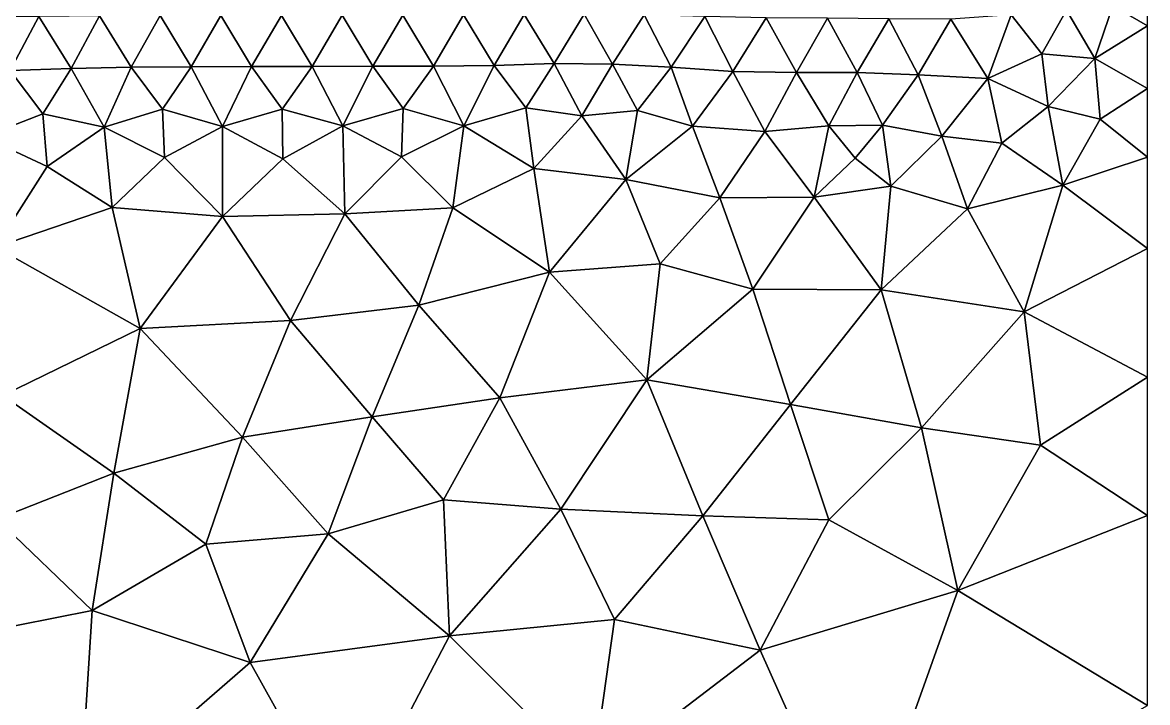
# Model space of a CAD drawing. Header units: metres. Extents: x 0 to 72, y -280 to 0.
# Drawn here: x 7.51 to 15, y -12.48 to -7.95 of the extents above; entities that cross this region are included whole.
import ezdxf

# ---------------------------------------------------------------- set-up
doc = ezdxf.new("R2010")
doc.units = ezdxf.units.M

msp = doc.modelspace()

# ---------------------------------------------------------------- linework, layer by layer
at = {"layer": 'layer', "color": 0}
for points in [[(15, -7.97147), (15, -7.69811), (14.7691, -7.83874)], [(14.6502, -8.18976), (14.7691, -7.83874), (14.4613, -7.86726)], [(14.6502, -8.18976), (15, -7.97147), (14.7691, -7.83874)], [(7.61955, -7.91067), (7.21384, -7.91465), (7.42878, -8.26955)], [(7.83292, -8.2553), (7.61955, -7.91067), (7.42878, -8.26955)], [(8.02369, -7.90609), (7.61955, -7.91067), (7.83292, -8.2553)], [(8.23441, -8.2467), (8.02369, -7.90609), (7.83292, -8.2553)], [(8.42686, -7.90347), (8.02369, -7.90609), (8.23441, -8.2467)], [(8.63403, -8.24417), (8.42686, -7.90347), (8.23441, -8.2467)], [(8.82996, -7.90249), (8.42686, -7.90347), (8.63403, -8.24417)], [(9.03553, -8.24344), (8.82996, -7.90249), (8.63403, -8.24417)], [(9.2336, -7.90198), (8.82996, -7.90249), (9.03553, -8.24344)], [(9.4382, -8.2423), (9.2336, -7.90198), (9.03553, -8.24344)], [(9.63771, -7.90141), (9.2336, -7.90198), (9.4382, -8.2423)], [(9.84163, -8.24103), (9.63771, -7.90141), (9.4382, -8.2423)], [(10.0422, -7.90066), (9.63771, -7.90141), (9.84163, -8.24103)], [(10.2457, -8.23999), (10.0422, -7.90066), (9.84163, -8.24103)], [(10.4469, -7.89911), (10.0422, -7.90066), (10.2457, -8.23999)], [(10.651, -8.23627), (10.4469, -7.89911), (10.2457, -8.23999)], [(10.8501, -7.89585), (10.4469, -7.89911), (10.651, -8.23627)], [(11.0491, -8.22386), (10.8501, -7.89585), (10.651, -8.23627)], [(11.2503, -7.89453), (10.8501, -7.89585), (11.0491, -8.22386)], [(11.4379, -8.22788), (11.2503, -7.89453), (11.0491, -8.22386)], [(11.6492, -7.89947), (11.2503, -7.89453), (11.4379, -8.22788)], [(11.828, -8.24708), (11.6492, -7.89947), (11.4379, -8.22788)], [(12.0525, -7.9095), (11.6492, -7.89947), (11.828, -8.24708)], [(12.24, -8.27722), (12.0525, -7.9095), (11.828, -8.24708)], [(12.4616, -7.91782), (12.0525, -7.9095), (12.24, -8.27722)], [(12.6632, -8.28352), (12.4616, -7.91782), (12.24, -8.27722)], [(12.8702, -7.92141), (12.4616, -7.91782), (12.6632, -8.28352)], [(13.0673, -8.28241), (12.8702, -7.92141), (12.6632, -8.28352)], [(13.2772, -7.92567), (12.8702, -7.92141), (13.0673, -8.28241)], [(13.4734, -8.29924), (13.2772, -7.92567), (13.0673, -8.28241)], [(13.691, -7.92772), (13.2772, -7.92567), (13.4734, -8.29924)], [(13.691, -7.92772), (13.4734, -8.29924), (13.9369, -8.32176)], [(14.0923, -7.89941), (13.691, -7.92772), (13.9369, -8.32176)], [(14.296, -8.1579), (14.0923, -7.89941), (13.9369, -8.32176)], [(14.296, -8.1579), (14.4613, -7.86726), (14.0923, -7.89941)], [(14.6502, -8.18976), (14.4613, -7.86726), (14.296, -8.1579)], [(15, -8.38924), (15, -7.97147), (14.6502, -8.18976)], [(14.3396, -8.50897), (14.296, -8.1579), (13.9369, -8.32176)], [(14.3396, -8.50897), (14.6502, -8.18976), (14.296, -8.1579)], [(10.651, -8.23627), (10.2457, -8.23999), (10.4473, -8.63921)], [(10.8617, -8.5192), (10.651, -8.23627), (10.4473, -8.63921)], [(11.0491, -8.22386), (10.651, -8.23627), (10.8617, -8.5192)], [(11.235, -8.57074), (11.0491, -8.22386), (10.8617, -8.5192)], [(11.4379, -8.22788), (11.0491, -8.22386), (11.235, -8.57074)], [(11.6042, -8.53565), (11.4379, -8.22788), (11.235, -8.57074)], [(11.828, -8.24708), (11.4379, -8.22788), (11.6042, -8.53565)], [(14.6855, -8.59402), (14.6502, -8.18976), (14.3396, -8.50897)], [(14.6855, -8.59402), (15, -8.38924), (14.6502, -8.18976)], [(7.64519, -8.55723), (7.42878, -8.26955), (7.24959, -8.71202)], [(7.83292, -8.2553), (7.42878, -8.26955), (7.64519, -8.55723)], [(8.05394, -8.64638), (7.83292, -8.2553), (7.64519, -8.55723)], [(8.23441, -8.2467), (7.83292, -8.2553), (8.05394, -8.64638)], [(8.4417, -8.52674), (8.23441, -8.2467), (8.05394, -8.64638)], [(8.63403, -8.24417), (8.23441, -8.2467), (8.4417, -8.52674)], [(8.84061, -8.64216), (8.63403, -8.24417), (8.4417, -8.52674)], [(9.03553, -8.24344), (8.63403, -8.24417), (8.84061, -8.64216)], [(9.23972, -8.52638), (9.03553, -8.24344), (8.84061, -8.64216)], [(9.4382, -8.2423), (9.03553, -8.24344), (9.23972, -8.52638)], [(9.64243, -8.63776), (9.4382, -8.2423), (9.23972, -8.52638)], [(9.84163, -8.24103), (9.4382, -8.2423), (9.64243, -8.63776)], [(10.0433, -8.52224), (9.84163, -8.24103), (9.64243, -8.63776)], [(10.2457, -8.23999), (9.84163, -8.24103), (10.0433, -8.52224)], [(10.4473, -8.63921), (10.2457, -8.23999), (10.0433, -8.52224)], [(11.9709, -8.64043), (11.828, -8.24708), (11.6042, -8.53565)], [(12.24, -8.27722), (11.828, -8.24708), (11.9709, -8.64043)], [(12.4522, -8.67583), (12.24, -8.27722), (11.9709, -8.64043)], [(12.6632, -8.28352), (12.24, -8.27722), (12.4522, -8.67583)], [(12.8789, -8.63776), (12.6632, -8.28352), (12.4522, -8.67583)], [(13.0673, -8.28241), (12.6632, -8.28352), (12.8789, -8.63776)], [(13.235, -8.63485), (13.0673, -8.28241), (12.8789, -8.63776)], [(13.4734, -8.29924), (13.0673, -8.28241), (13.235, -8.63485)], [(13.6315, -8.70655), (13.4734, -8.29924), (13.235, -8.63485)], [(13.9369, -8.32176), (13.4734, -8.29924), (13.6315, -8.70655)], [(14.0311, -8.75357), (13.9369, -8.32176), (13.6315, -8.70655)], [(14.0311, -8.75357), (14.3396, -8.50897), (13.9369, -8.32176)], [(15, -8.84682), (15, -8.38924), (14.6855, -8.59402)], [(8.4417, -8.52674), (8.05394, -8.64638), (8.4544, -8.84944)], [(8.84061, -8.64216), (8.4417, -8.52674), (8.4544, -8.84944)], [(9.23972, -8.52638), (8.84061, -8.64216), (9.24352, -8.85721)], [(9.64243, -8.63776), (9.23972, -8.52638), (9.24352, -8.85721)], [(10.0433, -8.52224), (9.64243, -8.63776), (10.0341, -8.84439)], [(10.4473, -8.63921), (10.0433, -8.52224), (10.0341, -8.84439)], [(10.8617, -8.5192), (10.4473, -8.63921), (10.9142, -8.92246)], [(11.235, -8.57074), (10.8617, -8.5192), (10.9142, -8.92246)], [(11.6042, -8.53565), (11.235, -8.57074), (11.5274, -8.99504)], [(11.9709, -8.64043), (11.6042, -8.53565), (11.5274, -8.99504)], [(14.4355, -9.03337), (14.3396, -8.50897), (14.0311, -8.75357)], [(14.4355, -9.03337), (14.6855, -8.59402), (14.3396, -8.50897)], [(7.64519, -8.55723), (7.24959, -8.71202), (7.67408, -8.90812)], [(8.05394, -8.64638), (7.64519, -8.55723), (7.67408, -8.90812)], [(11.5274, -8.99504), (11.235, -8.57074), (10.9142, -8.92246)], [(14.4355, -9.03337), (15, -8.84682), (14.6855, -8.59402)], [(8.05394, -8.64638), (7.67408, -8.90812), (8.10595, -9.18235)], [(8.4544, -8.84944), (8.05394, -8.64638), (8.10595, -9.18235)], [(8.84061, -8.64216), (8.4544, -8.84944), (8.841, -9.24254)], [(9.24352, -8.85721), (8.84061, -8.64216), (8.841, -9.24254)], [(9.64243, -8.63776), (9.24352, -8.85721), (9.65656, -9.22365)], [(10.0341, -8.84439), (9.64243, -8.63776), (9.65656, -9.22365)], [(10.4473, -8.63921), (10.0341, -8.84439), (10.3747, -9.18458)], [(10.9142, -8.92246), (10.4473, -8.63921), (10.3747, -9.18458)], [(12.1533, -9.11839), (11.9709, -8.64043), (11.5274, -8.99504)], [(12.4522, -8.67583), (11.9709, -8.64043), (12.1533, -9.11839)], [(12.1533, -9.11839), (12.7815, -9.11251), (12.4522, -8.67583)], [(12.8789, -8.63776), (12.4522, -8.67583), (12.7815, -9.11251)], [(12.7815, -9.11251), (13.0527, -8.85323), (12.8789, -8.63776)], [(13.235, -8.63485), (12.8789, -8.63776), (13.0527, -8.85323)], [(13.0527, -8.85323), (13.2919, -9.03932), (13.235, -8.63485)], [(13.2919, -9.03932), (13.6315, -8.70655), (13.235, -8.63485)], [(7.67408, -8.90812), (7.24959, -8.71202), (7.32938, -9.44763)], [(13.2919, -9.03932), (13.8015, -9.19142), (13.6315, -8.70655)], [(13.8015, -9.19142), (14.0311, -8.75357), (13.6315, -8.70655)], [(13.8015, -9.19142), (14.4355, -9.03337), (14.0311, -8.75357)], [(8.10595, -9.18235), (7.67408, -8.90812), (7.32938, -9.44763)], [(8.841, -9.24254), (8.4544, -8.84944), (8.10595, -9.18235)], [(9.65656, -9.22365), (9.24352, -8.85721), (8.841, -9.24254)], [(10.3747, -9.18458), (10.0341, -8.84439), (9.65656, -9.22365)], [(12.7815, -9.11251), (13.2919, -9.03932), (13.0527, -8.85323)], [(15, -9.45527), (15, -8.84682), (14.4355, -9.03337)], [(11.0182, -9.61395), (10.9142, -8.92246), (10.3747, -9.18458)], [(11.5274, -8.99504), (10.9142, -8.92246), (11.0182, -9.61395)], [(11.0182, -9.61395), (11.7544, -9.55865), (11.5274, -8.99504)], [(11.7544, -9.55865), (12.1533, -9.11839), (11.5274, -8.99504)], [(13.2264, -9.73026), (13.2919, -9.03932), (12.7815, -9.11251)], [(13.2264, -9.73026), (13.8015, -9.19142), (13.2919, -9.03932)], [(14.1796, -9.87786), (14.4355, -9.03337), (13.8015, -9.19142)], [(14.1796, -9.87786), (15, -9.45527), (14.4355, -9.03337)], [(11.7544, -9.55865), (12.3734, -9.72651), (12.1533, -9.11839)], [(12.3734, -9.72651), (12.7815, -9.11251), (12.1533, -9.11839)], [(12.3734, -9.72651), (13.2264, -9.73026), (12.7815, -9.11251)], [(8.10595, -9.18235), (7.32938, -9.44763), (8.29304, -9.98964)], [(8.841, -9.24254), (8.10595, -9.18235), (8.29304, -9.98964)], [(10.1479, -9.83303), (10.3747, -9.18458), (9.65656, -9.22365)], [(10.1479, -9.83303), (11.0182, -9.61395), (10.3747, -9.18458)], [(14.1796, -9.87786), (13.8015, -9.19142), (13.2264, -9.73026)], [(9.29537, -9.93528), (8.841, -9.24254), (8.29304, -9.98964)], [(9.65656, -9.22365), (8.841, -9.24254), (9.29537, -9.93528)], [(9.29537, -9.93528), (10.1479, -9.83303), (9.65656, -9.22365)], [(7.37948, -10.4353), (8.29304, -9.98964), (7.32938, -9.44763)], [(15, -10.3123), (15, -9.45527), (14.1796, -9.87786)], [(11.6665, -10.3297), (11.7544, -9.55865), (11.0182, -9.61395)], [(11.6665, -10.3297), (12.3734, -9.72651), (11.7544, -9.55865)], [(10.6876, -10.4504), (11.0182, -9.61395), (10.1479, -9.83303)], [(10.6876, -10.4504), (11.6665, -10.3297), (11.0182, -9.61395)], [(12.6223, -10.494), (12.3734, -9.72651), (11.6665, -10.3297)], [(12.6223, -10.494), (13.2264, -9.73026), (12.3734, -9.72651)], [(13.4962, -10.6502), (13.2264, -9.73026), (12.6223, -10.494)], [(13.4962, -10.6502), (14.1796, -9.87786), (13.2264, -9.73026)], [(9.83707, -10.5776), (10.1479, -9.83303), (9.29537, -9.93528)], [(10.6876, -10.4504), (10.1479, -9.83303), (9.83707, -10.5776)], [(14.2876, -10.7665), (14.1796, -9.87786), (13.4962, -10.6502)], [(14.2876, -10.7665), (15, -10.3123), (14.1796, -9.87786)], [(8.29304, -9.98964), (8.97445, -10.7117), (9.29537, -9.93528)], [(8.97445, -10.7117), (9.83707, -10.5776), (9.29537, -9.93528)], [(7.37948, -10.4353), (8.11732, -10.9525), (8.29304, -9.98964)], [(8.11732, -10.9525), (8.97445, -10.7117), (8.29304, -9.98964)], [(11.0951, -11.1929), (11.6665, -10.3297), (10.6876, -10.4504)], [(11.0951, -11.1929), (12.0392, -11.2364), (11.6665, -10.3297)], [(12.0392, -11.2364), (12.6223, -10.494), (11.6665, -10.3297)], [(15, -11.2341), (15, -10.3123), (14.2876, -10.7665)], [(7.33891, -11.2585), (8.11732, -10.9525), (7.37948, -10.4353)], [(10.3138, -11.1302), (10.6876, -10.4504), (9.83707, -10.5776)], [(10.3138, -11.1302), (11.0951, -11.1929), (10.6876, -10.4504)], [(12.8785, -11.2628), (12.6223, -10.494), (12.0392, -11.2364)], [(12.8785, -11.2628), (13.4962, -10.6502), (12.6223, -10.494)], [(8.97445, -10.7117), (9.54595, -11.3573), (9.83707, -10.5776)], [(9.54595, -11.3573), (10.3138, -11.1302), (9.83707, -10.5776)], [(13.7366, -11.7346), (13.4962, -10.6502), (12.8785, -11.2628)], [(13.7366, -11.7346), (14.2876, -10.7665), (13.4962, -10.6502)], [(8.11732, -10.9525), (8.73105, -11.4265), (8.97445, -10.7117)], [(8.73105, -11.4265), (9.54595, -11.3573), (8.97445, -10.7117)], [(13.7366, -11.7346), (15, -11.2341), (14.2876, -10.7665)], [(7.33891, -11.2585), (7.97438, -11.8675), (8.11732, -10.9525)], [(7.97438, -11.8675), (8.73105, -11.4265), (8.11732, -10.9525)], [(9.54595, -11.3573), (10.3525, -12.0364), (10.3138, -11.1302)], [(10.3525, -12.0364), (11.0951, -11.1929), (10.3138, -11.1302)], [(10.3525, -12.0364), (11.4523, -11.9281), (11.0951, -11.1929)], [(11.4523, -11.9281), (12.0392, -11.2364), (11.0951, -11.1929)], [(15, -12.5), (15, -11.2341), (13.7366, -11.7346)], [(6.73973, -12.1112), (7.97438, -11.8675), (7.33891, -11.2585)], [(11.4523, -11.9281), (12.4208, -12.132), (12.0392, -11.2364)], [(12.4208, -12.132), (12.8785, -11.2628), (12.0392, -11.2364)], [(12.4208, -12.132), (13.7366, -11.7346), (12.8785, -11.2628)], [(8.73105, -11.4265), (9.02675, -12.2133), (9.54595, -11.3573)], [(9.02675, -12.2133), (10.3525, -12.0364), (9.54595, -11.3573)], [(7.97438, -11.8675), (9.02675, -12.2133), (8.73105, -11.4265)], [(13.0734, -13.5967), (13.7366, -11.7346), (12.4208, -12.132)], [(15, -12.5), (13.7366, -11.7346), (13.0734, -13.5967)], [(6.73973, -12.1112), (7.88845, -13.2031), (7.97438, -11.8675)], [(7.88845, -13.2031), (9.02675, -12.2133), (7.97438, -11.8675)], [(11.3036, -12.986), (11.4523, -11.9281), (10.3525, -12.0364)], [(11.3036, -12.986), (12.4208, -12.132), (11.4523, -11.9281)], [(9.02675, -12.2133), (9.66352, -13.3574), (10.3525, -12.0364)], [(9.66352, -13.3574), (11.3036, -12.986), (10.3525, -12.0364)], [(6.21419, -13.4682), (7.88845, -13.2031), (6.73973, -12.1112)], [(13.0734, -13.5967), (12.4208, -12.132), (11.3036, -12.986)], [(7.88845, -13.2031), (9.66352, -13.3574), (9.02675, -12.2133)]]:
    msp.add_3dface(points, dxfattribs=at)

doc.saveas('drawing.dxf')
